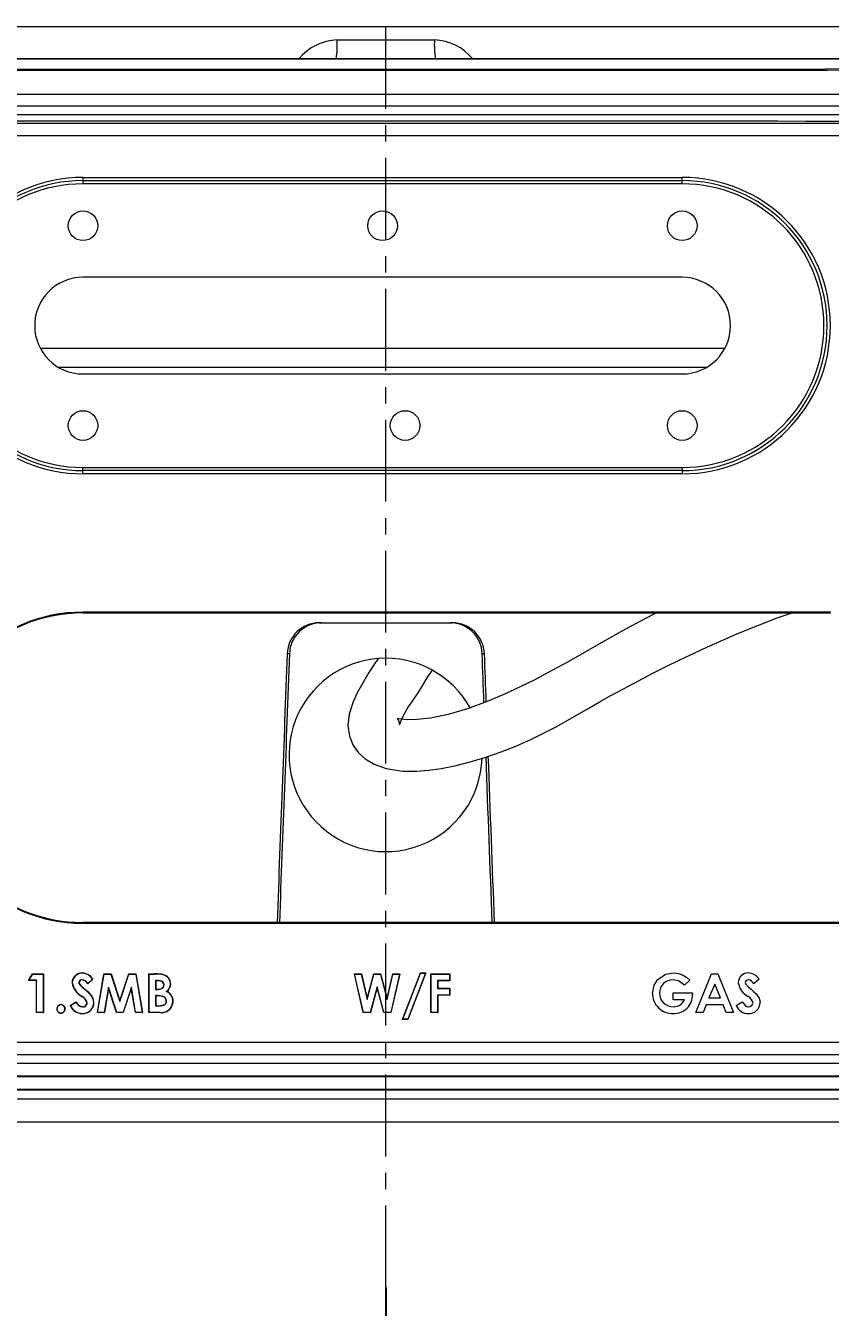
# Model space of a CAD drawing. Header units: millimetres. Extents: x -280 to 408, y 33 to 269.
# Drawn here: x 209.37 to 221.86, y 96.64 to 116.53 of the extents above; entities that cross this region are included whole.
import ezdxf

# ---------------------------------------------------------------- set-up
doc = ezdxf.new("R2010")
doc.units = ezdxf.units.MM
doc.linetypes.add('CENTERX2', pattern=[20.32, 12.7, -2.54, 2.54, -2.54])
doc.layers.add('FORMAT', color=7, linetype='Continuous')
doc.styles.add('SLDTEXTSTYLE0', font='TXT', dxfattribs={"width": 0.605})
doc.dimstyles.new('SLDDIMSTYLE1', dxfattribs={"dimtxt": 3.5, "dimasz": 3.5, "dimexe": 0, "dimexo": 0.0625, "dimgap": 0.875, "dimtad": 1, "dimtoh": 1, "dimlfac": 10, "dimrnd": 1e-09, "dimzin": 12, "dimdsep": 46, "dimtxsty": 'SLDTEXTSTYLE0', "dimsah": 1, "dimcen": 0.09, "dimadec": 0, "dimazin": 0, "dimtfac": 1, "dimtdec": 3, "dimtofl": 0, "dimtmove": 0, "dimatfit": 3, "dimfxl": 1, "dimfrac": 2, "dimtolj": 1, "dimtzin": 12, "dimarcsym": 0})

# ---------------------------------------------------------------- blocks, each defined once
blk = doc.blocks.new('*D16')
at = {"layer": 'FORMAT', "color": 7, "transparency": 16777216}
for p, q in [((249.964, 144.314), (249.964, 85.514)), ((214.964, 96.951), (214.964, 85.514)), ((214.964, 87.014), (249.964, 87.014))]:
    blk.add_line(p, q, dxfattribs=at)
for points in [[(214.964, 87.014), (218.464, 86.476), (218.464, 87.553)], [(249.964, 87.014), (246.464, 87.553), (246.464, 86.476)]]:
    blk.add_solid(points, dxfattribs=at)
at = {"layer": 'FORMAT', "color": 7, "transparency": 16777216, "insert": (228.454, 91.526), "char_height": 3.5, "attachment_point": 1, "style": 'SLDTEXTSTYLE0'}
blk.add_mtext('350', dxfattribs=at)

msp = doc.modelspace()

# ---------------------------------------------------------------- linework, layer by layer
at = {"color": 7, "linetype": 'Continuous', "lineweight": 15}
for p, q in [((207.0433, 116.5144), (231.2773, 116.5144)), ((214.2096, 116.3091), (215.7184, 116.3091)), ((228.6298, 116.0144), (201.2982, 116.0144)), ((201.2982, 116.0144), (228.6298, 116.0144)), ((201.0877, 115.465), (228.8403, 115.465)), ((228.8577, 115.2796), (201.0704, 115.2796)), ((201.5242, 115.0178), (228.4038, 115.0178)), ((228.4038, 114.8178), (201.5242, 114.8178)), ((210.264, 114.1744), (219.564, 114.1744)), ((210.264, 114.1744), (210.264, 114.1244)), ((219.564, 114.1244), (219.564, 114.1744)), ((210.264, 114.1244), (219.564, 114.1244)), ((210.264, 114.1244), (210.264, 114.0744)), ((219.564, 114.0744), (210.264, 114.0744)), ((219.564, 114.0744), (219.564, 114.1244)), ((219.564, 112.6244), (210.264, 112.6244)), ((210.264, 111.1244), (219.564, 111.1244)), ((210.264, 109.6744), (219.564, 109.6744)), ((210.264, 109.6244), (210.264, 109.6744)), ((219.564, 109.6244), (210.264, 109.6244)), ((210.264, 109.5744), (210.264, 109.6244)), ((219.564, 109.6744), (219.564, 109.6244)), ((219.564, 109.6244), (219.564, 109.5744)), ((219.564, 109.5744), (210.264, 109.5744)), ((221.864, 107.4283), (210.264, 107.4283)), ((210.264, 107.4162), (210.264, 107.4283)), ((210.264, 107.4162), (221.864, 107.4162)), ((221.864, 107.4162), (221.864, 107.4283)), ((213.9306, 107.2644), (215.9974, 107.2644)), ((213.4685, 106.7818), (213.4331, 106.7818)), ((216.4949, 106.7818), (216.4595, 106.7818)), ((210.264, 102.6126), (210.264, 102.6004)), ((224.464, 102.6126), (210.264, 102.6126)), ((210.264, 102.6004), (224.464, 102.6004)), ((215.2255, 101.1067), (215.5016, 101.8298)), ((215.5832, 101.8298), (215.3072, 101.1067)), ((215.504, 101.8263), (215.5016, 101.8298)), ((215.5016, 101.8298), (215.5832, 101.8298)), ((215.5782, 101.8263), (215.5832, 101.8298)), ((209.4179, 101.7144), (209.4822, 101.8144)), ((209.4243, 101.7179), (209.4179, 101.7144)), ((209.5409, 101.7144), (209.4179, 101.7144)), ((209.4243, 101.7179), (209.4841, 101.8109)), ((209.5444, 101.7179), (209.4243, 101.7179)), ((209.4841, 101.8109), (209.4822, 101.8144)), ((209.4822, 101.8144), (209.6486, 101.8144)), ((209.4841, 101.8109), (209.6451, 101.8109)), ((209.5444, 101.7179), (209.5409, 101.7144)), ((209.5409, 101.2144), (209.5409, 101.7144)), ((209.5444, 101.2179), (209.5444, 101.7179)), ((209.6451, 101.8109), (209.6486, 101.8144)), ((209.6451, 101.8109), (209.6451, 101.2179)), ((209.6486, 101.8144), (209.6486, 101.2144)), ((210.4179, 101.7342), (210.3373, 101.6605)), ((210.413, 101.7345), (210.3379, 101.6658)), ((210.4871, 101.2144), (210.5884, 101.8144)), ((210.4912, 101.2179), (210.5914, 101.8109)), ((210.5914, 101.8109), (210.5884, 101.8144)), ((210.5884, 101.8144), (210.7002, 101.8144)), ((210.5914, 101.8109), (210.6977, 101.8109)), ((210.6977, 101.8109), (210.7002, 101.8144)), ((210.6977, 101.8109), (210.8371, 101.3847)), ((210.7002, 101.8144), (210.8371, 101.3959)), ((210.8371, 101.3959), (210.9749, 101.8144)), ((210.8371, 101.3847), (210.9775, 101.8109)), ((210.9775, 101.8109), (210.9749, 101.8144)), ((210.9749, 101.8144), (211.0856, 101.8144)), ((210.9775, 101.8109), (211.0827, 101.8109)), ((211.0827, 101.8109), (211.0856, 101.8144)), ((211.0827, 101.8109), (211.183, 101.2179)), ((211.0856, 101.8144), (211.1871, 101.2144)), ((211.2906, 101.8109), (211.2871, 101.8144)), ((211.2871, 101.2144), (211.2871, 101.8144)), ((211.2871, 101.8144), (211.3832, 101.8144)), ((211.2906, 101.2179), (211.2906, 101.8109)), ((211.2906, 101.8109), (211.3832, 101.8109)), ((211.3832, 101.8109), (211.3832, 101.8144)), ((211.4286, 101.7102), (211.3913, 101.7102)), ((211.3913, 101.7102), (211.3913, 101.5724)), ((211.3913, 101.7102), (211.3948, 101.7067)), ((211.4286, 101.7067), (211.3948, 101.7067)), ((211.3948, 101.7067), (211.3948, 101.5759)), ((211.4286, 101.7102), (211.4286, 101.7067)), ((211.5214, 101.6434), (211.5179, 101.6435)), ((214.4799, 101.8109), (214.4755, 101.8144)), ((214.6146, 101.2144), (214.4755, 101.8144)), ((214.4755, 101.8144), (214.5867, 101.8144)), ((214.6174, 101.2179), (214.4799, 101.8109)), ((214.4799, 101.8109), (214.584, 101.8109)), ((214.584, 101.8109), (214.5867, 101.8144)), ((214.584, 101.8109), (214.6753, 101.4169)), ((214.5867, 101.8144), (214.6755, 101.4313)), ((214.6753, 101.4169), (214.78, 101.8109)), ((214.6755, 101.4313), (214.7774, 101.8144)), ((214.78, 101.8109), (214.7774, 101.8144)), ((214.7774, 101.8144), (214.882, 101.8144)), ((214.78, 101.8109), (214.8793, 101.8109)), ((214.8793, 101.8109), (214.882, 101.8144)), ((214.8793, 101.8109), (214.9835, 101.4168)), ((214.882, 101.8144), (214.9832, 101.4313)), ((214.9832, 101.4313), (215.0718, 101.8144)), ((214.9835, 101.4168), (215.0746, 101.8109)), ((215.1788, 101.8109), (215.0416, 101.2179)), ((215.1832, 101.8144), (215.0444, 101.2144)), ((215.0746, 101.8109), (215.0718, 101.8144)), ((215.0718, 101.8144), (215.1832, 101.8144)), ((215.0746, 101.8109), (215.1788, 101.8109)), ((215.1788, 101.8109), (215.1832, 101.8144)), ((215.2306, 101.1102), (215.504, 101.8263)), ((215.5782, 101.8263), (215.3048, 101.1102)), ((215.504, 101.8263), (215.5782, 101.8263)), ((215.6675, 101.8109), (215.664, 101.8144)), ((215.664, 101.8144), (215.9563, 101.8144)), ((215.664, 101.2144), (215.664, 101.8144)), ((215.6675, 101.8109), (215.9528, 101.8109)), ((215.6675, 101.2179), (215.6675, 101.8109)), ((215.9528, 101.7102), (215.7682, 101.7102)), ((215.7682, 101.7102), (215.7682, 101.5878)), ((215.7682, 101.7102), (215.7717, 101.7067)), ((215.9563, 101.7067), (215.7717, 101.7067)), ((215.7717, 101.7067), (215.7717, 101.5913)), ((215.9528, 101.8109), (215.9563, 101.8144)), ((215.9528, 101.8109), (215.9528, 101.7102)), ((215.9528, 101.7102), (215.9563, 101.7067)), ((215.9563, 101.8144), (215.9563, 101.7067)), ((219.6835, 101.7189), (219.602, 101.6409)), ((219.7759, 101.2144), (220.0183, 101.8144)), ((220.0682, 101.6534), (219.9783, 101.4451)), ((220.0183, 101.8144), (220.1182, 101.8144)), ((220.1581, 101.4451), (220.0682, 101.6534)), ((220.1182, 101.8144), (220.3605, 101.2144)), ((220.7567, 101.7342), (220.6761, 101.6605)), ((210.2482, 101.4697), (210.246, 101.467)), ((210.3687, 101.505), (210.3712, 101.5074)), ((210.6591, 101.6079), (210.5933, 101.2179)), ((210.6602, 101.5933), (210.5962, 101.2144)), ((210.7867, 101.2179), (210.6591, 101.6079)), ((210.6591, 101.6079), (210.6602, 101.5933)), ((210.7842, 101.2144), (210.6602, 101.5933)), ((211.0151, 101.6078), (210.8867, 101.2179)), ((211.014, 101.5933), (210.8893, 101.2144)), ((211.0151, 101.6078), (211.014, 101.5933)), ((211.0781, 101.2144), (211.014, 101.5933)), ((211.081, 101.2179), (211.0151, 101.6078)), ((211.3913, 101.5724), (211.3948, 101.5759)), ((211.3913, 101.5724), (211.4234, 101.5724)), ((211.4205, 101.4794), (211.3913, 101.4794)), ((211.3913, 101.4794), (211.3913, 101.3186)), ((211.3913, 101.4794), (211.3948, 101.4759)), ((211.3948, 101.5759), (211.4234, 101.5759)), ((211.4205, 101.4759), (211.3948, 101.4759)), ((211.3948, 101.4759), (211.3948, 101.3221)), ((214.6753, 101.4169), (214.6755, 101.4313)), ((214.8294, 101.6159), (214.7236, 101.2179)), ((214.8294, 101.6022), (214.7263, 101.2144)), ((214.8294, 101.6159), (214.8294, 101.6022)), ((214.9346, 101.2179), (214.8294, 101.6159)), ((214.9319, 101.2144), (214.8294, 101.6022)), ((214.9835, 101.4168), (214.9832, 101.4313)), ((215.7682, 101.5878), (215.7717, 101.5913)), ((215.7682, 101.5878), (215.9528, 101.5878)), ((215.9528, 101.4871), (215.7682, 101.4871)), ((215.7682, 101.4871), (215.7682, 101.2179)), ((215.7682, 101.4871), (215.7717, 101.4836)), ((215.7717, 101.5913), (215.9563, 101.5913)), ((215.7717, 101.4836), (215.7717, 101.2144)), ((215.9563, 101.4836), (215.7717, 101.4836)), ((215.9528, 101.5878), (215.9563, 101.5913)), ((215.9528, 101.5878), (215.9528, 101.4871)), ((215.9528, 101.4871), (215.9563, 101.4836)), ((215.9563, 101.5913), (215.9563, 101.4836)), ((219.4259, 101.4144), (219.4259, 101.5221)), ((219.4259, 101.5221), (219.725, 101.5221)), ((219.725, 101.5221), (219.7259, 101.4965)), ((219.9783, 101.4451), (220.1581, 101.4451)), ((209.9217, 101.334), (209.9217, 101.3375)), ((210.064, 101.3268), (210.1587, 101.3836)), ((210.0686, 101.3255), (210.1575, 101.3788)), ((210.8371, 101.3847), (210.8371, 101.3959)), ((211.3913, 101.3186), (211.3948, 101.3221)), ((211.3913, 101.3186), (211.4258, 101.3186)), ((211.3948, 101.3221), (211.4258, 101.3221)), ((219.5981, 101.4144), (219.4259, 101.4144)), ((219.9374, 101.3375), (219.8908, 101.2144)), ((220.1988, 101.3375), (219.9374, 101.3375)), ((220.2455, 101.2144), (220.1988, 101.3375)), ((220.4028, 101.3268), (220.4975, 101.3836)), ((209.5444, 101.2179), (209.5409, 101.2144)), ((209.6486, 101.2144), (209.5409, 101.2144)), ((209.6451, 101.2179), (209.5444, 101.2179)), ((209.6451, 101.2179), (209.6486, 101.2144)), ((209.9217, 101.2102), (209.9217, 101.2067)), ((210.4912, 101.2179), (210.4871, 101.2144)), ((210.5962, 101.2144), (210.4871, 101.2144)), ((210.5933, 101.2179), (210.4912, 101.2179)), ((210.5933, 101.2179), (210.5962, 101.2144)), ((210.7867, 101.2179), (210.7842, 101.2144)), ((210.8893, 101.2144), (210.7842, 101.2144)), ((210.8867, 101.2179), (210.7867, 101.2179)), ((210.8867, 101.2179), (210.8893, 101.2144)), ((211.081, 101.2179), (211.0781, 101.2144)), ((211.1871, 101.2144), (211.0781, 101.2144)), ((211.183, 101.2179), (211.081, 101.2179)), ((211.183, 101.2179), (211.1871, 101.2144)), ((211.2906, 101.2179), (211.2871, 101.2144)), ((211.4558, 101.2144), (211.2871, 101.2144)), ((211.4558, 101.2179), (211.2906, 101.2179)), ((214.6174, 101.2179), (214.6146, 101.2144)), ((214.7263, 101.2144), (214.6146, 101.2144)), ((214.7236, 101.2179), (214.6174, 101.2179)), ((214.7236, 101.2179), (214.7263, 101.2144)), ((214.9346, 101.2179), (214.9319, 101.2144)), ((215.0444, 101.2144), (214.9319, 101.2144)), ((215.0416, 101.2179), (214.9346, 101.2179)), ((215.0416, 101.2179), (215.0444, 101.2144)), ((215.2306, 101.1102), (215.2255, 101.1067)), ((215.3072, 101.1067), (215.2255, 101.1067)), ((215.3048, 101.1102), (215.2306, 101.1102)), ((215.3048, 101.1102), (215.3072, 101.1067)), ((215.6675, 101.2179), (215.664, 101.2144)), ((215.7717, 101.2144), (215.664, 101.2144)), ((215.7682, 101.2179), (215.6675, 101.2179)), ((215.7682, 101.2179), (215.7717, 101.2144)), ((219.8908, 101.2144), (219.7759, 101.2144)), ((220.3605, 101.2144), (220.2455, 101.2144)), ((202.4281, 100.7575), (227.4999, 100.7575)), ((227.4999, 100.5576), (202.4281, 100.5576)), ((202.3195, 100.43), (227.6085, 100.43)), ((227.6085, 100.2301), (202.3195, 100.2301)), ((200.2692, 100.0144), (229.6588, 100.0144)), ((229.6498, 100.0232), (200.2782, 100.0232)), ((229.3534, 100.0144), (200.5746, 100.0144)), ((224.1049, 99.8715), (205.8231, 99.8715)), ((224.1049, 99.5144), (205.8231, 99.5144))]:
    msp.add_line(p, q, dxfattribs=at)
at = {"color": 8, "linetype": 'Continuous', "lineweight": 15}
for p, q in [((209.6013, 111.5231), (220.2267, 111.5231)), ((219.9361, 111.2232), (209.8919, 111.2232)), ((201.223, 100.2231), (228.7051, 100.2231))]:
    msp.add_line(p, q, dxfattribs=at)
at = {"color": 7, "linetype": 'Continuous', "lineweight": 15, "flags": 128}
for points in [[(228.6116, 115.8481), (225.2265, 115.8406), (221.8236, 115.8352), (218.3983, 115.8319), (214.964, 115.8309), (213.5927, 115.831), (210.8511, 115.8324), (208.1105, 115.8352), (204.709, 115.8406), (201.3164, 115.8481)], [(201.3378, 115.8699), (204.7199, 115.8624), (208.1152, 115.857), (211.5374, 115.8538), (214.964, 115.8527), (218.3728, 115.8538), (221.7771, 115.857), (225.1904, 115.8624), (228.5902, 115.8699)], [(214.8478, 106.7045), (214.799, 106.6405), (214.7002, 106.49), (214.6026, 106.3235), (214.5211, 106.1755), (214.4555, 106.0378), (214.3945, 105.8469), (214.377, 105.6687), (214.4007, 105.5033), (214.4595, 105.3594), (214.5419, 105.2435), (214.6427, 105.1507), (214.7817, 105.0672), (214.9681, 105.0012), (215.2229, 104.9621), (215.4474, 104.9599), (215.6293, 104.9743), (215.8206, 105.0017), (216.0359, 105.0449), (216.2744, 105.1053), (216.5179, 105.1787), (216.7533, 105.2601), (216.9837, 105.3505), (217.2152, 105.4526), (217.4534, 105.5698), (217.596, 105.6455), (217.7529, 105.7324), (217.9235, 105.8296), (218.0779, 105.9183), (218.2019, 105.9893), (218.3002, 106.0451), (218.4469, 106.1273), (218.6521, 106.2397), (218.8868, 106.3646), (219.1092, 106.4799), (219.3158, 106.5845), (219.5156, 106.6834), (219.944, 106.8865), (220.4371, 107.103), (221.0399, 107.3391), (221.2716, 107.4162)], [(219.1658, 107.4162), (219.1154, 107.3921), (218.6831, 107.164), (218.3166, 106.9575), (218.0754, 106.8189), (217.7958, 106.66), (217.4841, 106.4895), (217.2754, 106.3806), (217.0497, 106.2679), (216.7977, 106.1505), (216.5371, 106.0401), (216.2336, 105.9284), (215.9342, 105.8411), (215.6566, 105.7846), (215.4434, 105.7608), (215.2942, 105.7584), (215.2023, 105.7662), (215.1605, 105.7734), (215.1445, 105.7756), (215.1464, 105.7685), (215.1588, 105.7483), (215.1732, 105.7128), (215.1784, 105.6805), (215.1859, 105.706), (215.2215, 105.7949), (215.303, 105.9409), (215.387, 106.0616), (215.4755, 106.1933), (215.5516, 106.3201), (215.6123, 106.4192), (215.6759, 106.5104), (215.6881, 106.5259)], [(210.2522, 101.8263), (210.2522, 101.8273), (210.2522, 101.8284), (210.2522, 101.8298)], [(219.1815, 101.7248), (219.3065, 101.8104), (219.4246, 101.8298)], [(219.4246, 101.8298), (219.508, 101.8211), (219.571, 101.8014)], [(210.0983, 101.6776), (210.0965, 101.6776), (210.0948, 101.6776)], [(210.199, 101.6828), (210.2009, 101.6828), (210.2025, 101.6828)], [(210.2096, 101.652), (210.2106, 101.6527), (210.2115, 101.6534), (210.2124, 101.654)], [(210.2511, 101.7256), (210.251, 101.7236), (210.251, 101.7221)], [(210.3379, 101.6658), (210.3376, 101.6632), (210.3373, 101.6605)], [(210.413, 101.7345), (210.4154, 101.7344), (210.4179, 101.7342)], [(211.4234, 101.5759), (211.4783, 101.5848), (211.4963, 101.5955), (211.51, 101.6115), (211.5167, 101.6304), (211.5179, 101.6435)], [(211.4234, 101.5724), (211.4783, 101.581), (211.4977, 101.5922), (211.5126, 101.609), (211.52, 101.6291), (211.5214, 101.6434)], [(211.5214, 101.6434), (211.5166, 101.6687), (211.506, 101.6851), (211.4907, 101.6971), (211.4644, 101.7069), (211.4286, 101.7102)], [(211.5179, 101.6435), (211.5127, 101.6687), (211.5023, 101.6839), (211.4877, 101.6948), (211.4618, 101.7038), (211.4286, 101.7067)], [(211.5047, 101.8003), (211.505, 101.8013), (211.5052, 101.8023), (211.5056, 101.8037)], [(211.6221, 101.6579), (211.6238, 101.6579), (211.6255, 101.6579)], [(219.1028, 101.5174), (219.1275, 101.6412), (219.1815, 101.7248)], [(219.602, 101.6409), (219.5091, 101.7056), (219.4216, 101.7221)], [(219.571, 101.8014), (219.6381, 101.7609), (219.6835, 101.7189)], [(220.5413, 101.6828), (220.5446, 101.6659), (220.5512, 101.654)], [(220.5512, 101.654), (220.5957, 101.6095), (220.6327, 101.5766)], [(210.2916, 101.574), (210.2928, 101.5753), (210.2939, 101.5766)], [(211.5598, 101.3923), (211.5542, 101.4229), (211.5416, 101.4431), (211.5235, 101.4585), (211.491, 101.472), (211.4205, 101.4794)], [(211.4205, 101.4794), (211.4205, 101.4783), (211.4205, 101.4773), (211.4205, 101.4759)], [(211.5563, 101.3923), (211.5504, 101.4229), (211.5379, 101.442), (211.5156, 101.4591), (211.4785, 101.4712), (211.4205, 101.4759)], [(211.4234, 101.5724), (211.4234, 101.5742), (211.4234, 101.5759)], [(211.5568, 101.5416), (211.5601, 101.5419), (211.5633, 101.5423)], [(220.6327, 101.5766), (220.6766, 101.5385), (220.71, 101.5074)], [(220.71, 101.5074), (220.7594, 101.4364), (220.772, 101.3698)], [(209.8598, 101.2723), (209.8581, 101.2723), (209.8563, 101.2723)], [(209.9836, 101.2723), (209.9853, 101.2723), (209.9871, 101.2723)], [(210.0686, 101.3255), (210.0663, 101.3261), (210.064, 101.3268)], [(210.257, 101.3032), (210.257, 101.3046), (210.257, 101.3067)], [(210.329, 101.3635), (210.3276, 101.3635), (210.3255, 101.3635)], [(210.4297, 101.3698), (210.4308, 101.3698), (210.4318, 101.3698), (210.4332, 101.3698)], [(211.4258, 101.3186), (211.4792, 101.3214), (211.5178, 101.3302), (211.5365, 101.3409), (211.5508, 101.357), (211.5582, 101.3759), (211.5598, 101.3923)], [(211.4258, 101.3221), (211.4792, 101.3249), (211.5151, 101.3329), (211.5334, 101.3428), (211.5474, 101.3582), (211.5547, 101.3763), (211.5563, 101.3923)], [(211.4258, 101.3186), (211.4258, 101.3203), (211.4258, 101.3221)], [(211.5598, 101.3923), (211.5581, 101.3923), (211.5563, 101.3923)], [(211.6605, 101.3881), (211.6616, 101.3881), (211.6626, 101.3881), (211.664, 101.3881)], [(220.4975, 101.3836), (220.5428, 101.3264), (220.5676, 101.3119), (220.5958, 101.3067)], [(210.2531, 101.2025), (210.2531, 101.2014), (210.2531, 101.2004), (210.2531, 101.199)], [(211.4558, 101.2179), (211.4558, 101.2168), (211.4558, 101.2158), (211.4558, 101.2144)]]:
    msp.add_lwpolyline(points, dxfattribs=at)
at = {"color": 7, "linetype": 'Continuous', "lineweight": 15}
for centre in [(210.264, 113.4244), (214.914, 113.4244), (219.564, 113.4244), (210.264, 110.3244), (215.264, 110.3244), (219.564, 110.3244)]:
    msp.add_circle(centre, 0.23, dxfattribs=at)
at = {"color": 8, "linetype": 'Continuous', "lineweight": 15}
for centre, start, end in [((214.2439, 115.4922), 92.40729, 140.31255), ((215.6841, 115.4922), 39.68745, 87.59271)]:
    msp.add_arc(centre, 0.8176, start, end, dxfattribs=at)
at = {"color": 7, "linetype": 'Continuous', "lineweight": 15}
for centre, radius, start, end in [((212.6149, 116.2365), 1.5964, 352.00324, 2.60947), ((217.3132, 116.2365), 1.5964, 177.39053, 187.99676), ((210.264, 111.8744), 2.3, 90, 270), ((219.564, 111.8744), 2.3, 270, 90), ((210.264, 111.8744), 2.25, 90, 270), ((210.264, 111.8744), 2.2, 90, 270), ((219.564, 111.8744), 2.25, 270, 90), ((219.564, 111.8744), 2.2, 270, 90), ((210.264, 111.8744), 0.75, 90, 270), ((219.564, 111.8744), 0.75, 270, 90), ((210.264, 105.0144), 2.414, 90, 270), ((210.264, 105.0144), 2.4018, 90, 270), ((210.264, 105.0144), 2.4018, 90, 180), ((213.9318, 106.7655), 0.4989, 90.1288, 178.12388), ((213.9678, 106.7648), 0.4996, 90.19817, 178.04504), ((215.9609, 106.7655), 0.4989, 1.88048, 89.87632), ((215.9956, 106.7648), 0.4996, 1.95212, 89.7952), ((214.9612, 105.2152), 1.4986, 29.02753, 223.77585), ((210.264, 105.0144), 2.4018, 180, 270), ((214.9637, 105.207), 1.4947, 223.48094, 358.21985), ((210.2483, 101.6763), 0.1536, 88.54267, 179.50016), ((210.2401, 101.6174), 0.2127, 33.31058, 86.72618), ((220.5868, 101.6766), 0.1532, 88.42415, 179.61881), ((220.5816, 101.622), 0.2079, 32.64579, 87.39108), ((210.3779, 101.7213), 0.2865, 188.78009, 242.57943), ((210.2484, 101.6762), 0.1501, 88.53572, 179.45666), ((210.3732, 101.7178), 0.2778, 188.31889, 243.2775), ((210.2455, 101.6792), 0.0467, 83.18517, 175.57589), ((210.2506, 101.6834), 0.0516, 180.63075, 217.48994), ((210.2455, 101.6792), 0.0432, 82.67536, 175.29856), ((210.2498, 101.6831), 0.0473, 180.41715, 217.88512), ((210.7918, 102.1822), 0.7874, 222.3273, 230.56878), ((210.7986, 102.1895), 0.7939, 222.41405, 230.53238), ((210.2324, 101.6047), 0.1189, 28.03203, 80.98312), ((210.2399, 101.6165), 0.1097, 26.71663, 84.17614), ((210.2403, 101.6186), 0.208, 33.86304, 86.72851), ((211.4018, 101.3213), 0.4934, 77.8533, 92.15372), ((211.4017, 101.3202), 0.4911, 77.89112, 92.15237), ((211.4761, 101.6572), 0.1459, 0.27616, 78.71586), ((211.4761, 101.6572), 0.1494, 0.27225, 78.61974), ((211.4814, 101.6604), 0.1407, 302.42413, 359.00439), ((211.4845, 101.6592), 0.141, 303.94916, 359.44929), ((219.4148, 101.5179), 0.2043, 88.11133, 180.09935), ((220.7145, 101.7197), 0.284, 188.52591, 242.83348), ((220.5853, 101.678), 0.0443, 84.13864, 173.83528), ((220.5785, 101.6148), 0.1078, 25.06718, 83.9482), ((210.1591, 101.3179), 0.1726, 15.33576, 59.77572), ((210.1605, 101.3191), 0.1743, 14.78079, 59.78105), ((208.9796, 100.0316), 2.025, 46.68764, 49.61483), ((208.9825, 100.035), 2.024, 46.67711, 49.61464), ((210.2427, 101.3667), 0.1871, 0.94291, 47.65479), ((210.2428, 101.3668), 0.1905, 0.91303, 47.60495), ((211.5004, 101.3917), 0.1602, 358.69882, 69.36458), ((211.5016, 101.392), 0.1624, 358.6082, 67.69341), ((219.4169, 101.5129), 0.3141, 179.18677, 271.94819), ((219.4227, 101.5188), 0.2122, 180.34431, 271.89735), ((219.4334, 101.4914), 0.2925, 268.85171, 0.98643), ((220.5006, 101.32), 0.1695, 14.90088, 60.2106), ((209.9209, 101.2728), 0.0646, 89.33283, 180.45639), ((209.9216, 101.272), 0.0653, 179.68779, 270.10188), ((209.9215, 101.2722), 0.0617, 89.85663, 179.92083), ((209.9217, 101.2721), 0.0619, 179.80444, 269.97354), ((209.9222, 101.2725), 0.0649, 359.81607, 90.39503), ((209.922, 101.2724), 0.0616, 359.91848, 90.30578), ((209.9216, 101.2722), 0.062, 270.14008, 0.08022), ((209.9217, 101.2721), 0.0654, 270.0402, 0.1698), ((210.2561, 101.4072), 0.2082, 202.72355, 269.17638), ((210.2555, 101.4059), 0.2035, 203.29704, 269.31746), ((212.568, 100.7577), 2.4893, 165.43611, 165.55075), ((210.2694, 101.4228), 0.1203, 201.48281, 264.09074), ((210.2705, 101.4252), 0.1192, 200.39228, 263.5288), ((210.2629, 101.3691), 0.1669, 266.64037, 0.23272), ((210.2629, 101.369), 0.1703, 266.68775, 0.25189), ((210.2629, 101.3693), 0.0664, 264.91062, 355.00533), ((210.2628, 101.3694), 0.063, 264.7135, 354.6601), ((211.4812, 101.3956), 0.1795, 261.88367, 357.61247), ((211.4814, 101.3954), 0.1828, 261.97752, 357.6987), ((219.4393, 101.4773), 0.1709, 266.8054, 338.39596), ((220.5894, 101.3991), 0.2001, 201.19506, 270.70498), ((220.6025, 101.3682), 0.1696, 266.41056, 0.5292), ((220.6013, 101.3698), 0.0634, 265.0615, 354.31211)]:
    msp.add_arc(centre, radius, start, end, dxfattribs=at)
for centre, major_axis, ratio, start_param, end_param in [((214.964, 113.4038), (100, 0), 0.0174376, 1.4313824, 1.7102103), ((214.964, 113.3038), (99.9, 0), 0.0174551, 1.4313824, 1.7102103), ((208.3691, -90.7011), (13.1941, 383.6479), 0.0052458, 1.0302601, 1.0428882), ((208.5027, -86.8183), (12.927, 375.8798), 0.0052458, 1.0299008, 1.0427916), ((221.4253, -86.8183), (-12.927, 375.8798), 0.0052458, 5.2509358, 5.2532845), ((221.5589, -90.7011), (-13.1941, 383.6479), 0.0052458, 5.2506632, 5.2529252), ((221.4253, -86.8183), (-12.927, 375.8798), 0.0052458, 5.2403937, 5.2483303), ((221.5589, -90.7011), (-13.1941, 383.6479), 0.0052458, 5.2402971, 5.2481086)]:
    msp.add_ellipse(centre, major_axis=major_axis, ratio=ratio, start_param=start_param, end_param=end_param, dxfattribs=at)
at = {"layer": 'FORMAT', "color": 7, "linetype": 'CENTERX2', "lineweight": 0, "ltscale": 0.1}
msp.add_line((214.964, 96.951), (214.964, 224.3913), dxfattribs=at)

# ---------------------------------------------------------------- dimensions: what is measured, and where the dimension line sits
at = {"layer": 'FORMAT', "color": 7}
dim = msp.add_linear_dim(base=(249.964, 87.0144), p1=(214.964, 96.951), p2=(249.964, 144.3144), dimstyle='SLDDIMSTYLE1', dxfattribs=at)
dim.commit()
dim.dimension.update_dxf_attribs({"geometry": '*D16', "text_midpoint": (232.464, 87.0144), "dimtype": 160})

doc.saveas('drawing.dxf')
